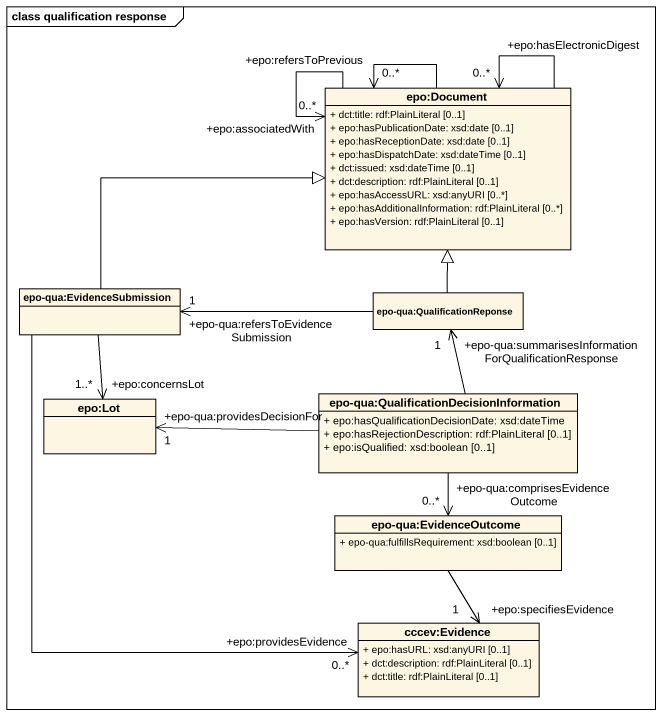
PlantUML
@startuml
mainframe class qualification response
hide circle
hide empty members
skinparam classAttributeIconSize 0
class "epo:Document" as epo_Document {
  + dct:title: rdf:PlainLiteral [0..1]
  + epo:hasPublicationDate: xsd:date [0..1]
  + epo:hasReceptionDate: xsd:date [0..1]
  + epo:hasDispatchDate: xsd:dateTime [0..1]
  + dct:issued: xsd:dateTime [0..1]
  + dct:description: rdf:PlainLiteral [0..1]
  + epo:hasAccessURL: xsd:anyURI [0..*]
  + epo:hasAdditionalInformation: rdf:PlainLiteral [0..*]
  + epo:hasVersion: rdf:PlainLiteral [0..1]
}
class "epo-qua:EvidenceSubmission" as epo_qua_EvidenceSubmission
class "epo-qua:QualificationReponse" as epo_qua_QualificationReponse
class "epo-qua:QualificationDecisionInformation" as epo_qua_QualificationDecisio {
  + epo:hasQualificationDecisionDate: xsd:dateTime
  + epo:hasRejectionDescription: rdf:PlainLiteral [0..1]
  + epo:isQualified: xsd:boolean [0..1]
}
class "epo:Lot" as epo_Lot
class "epo-qua:EvidenceOutcome" as epo_qua_EvidenceOutcome {
  + epo-qua:fulfillsRequirement: xsd:boolean [0..1]
}
class "cccev:Evidence" as cccev_Evidence {
  + epo:hasURL: xsd:anyURI [0..1]
  + dct:description: rdf:PlainLiteral [0..1]
  + dct:title: rdf:PlainLiteral [0..1]
}
epo_Document --> "+epo:refersToPrevious\n0..*" epo_Document
epo_Document --> "+epo:associatedWith\n0..*" epo_Document
epo_Document --> "+epo:hasElectronicDigest\n0..*" epo_Document
epo_qua_EvidenceSubmission -right-|> epo_Document
epo_qua_EvidenceSubmission --> "+epo:concernsLot\n1..*" epo_Lot
epo_qua_EvidenceSubmission --> "+epo:providesEvidence\n0..*" cccev_Evidence
epo_qua_QualificationReponse -up-|> epo_Document
epo_qua_QualificationReponse -left-> "+epo-qua:refersToEvidenceSubmission\n1" epo_qua_EvidenceSubmission
epo_qua_QualificationDecisio -up-> "+epo-qua:summarisesInformationForQualificationResponse\n1" epo_qua_QualificationReponse
epo_qua_QualificationDecisio -left-> "+epo-qua:providesDecisionFor\n1" epo_Lot
epo_qua_QualificationDecisio --> "+epo-qua:comprisesEvidenceOutcome\n0..*" epo_qua_EvidenceOutcome
epo_qua_EvidenceOutcome --> "+epo:specifiesEvidence\n1" cccev_Evidence
@enduml
